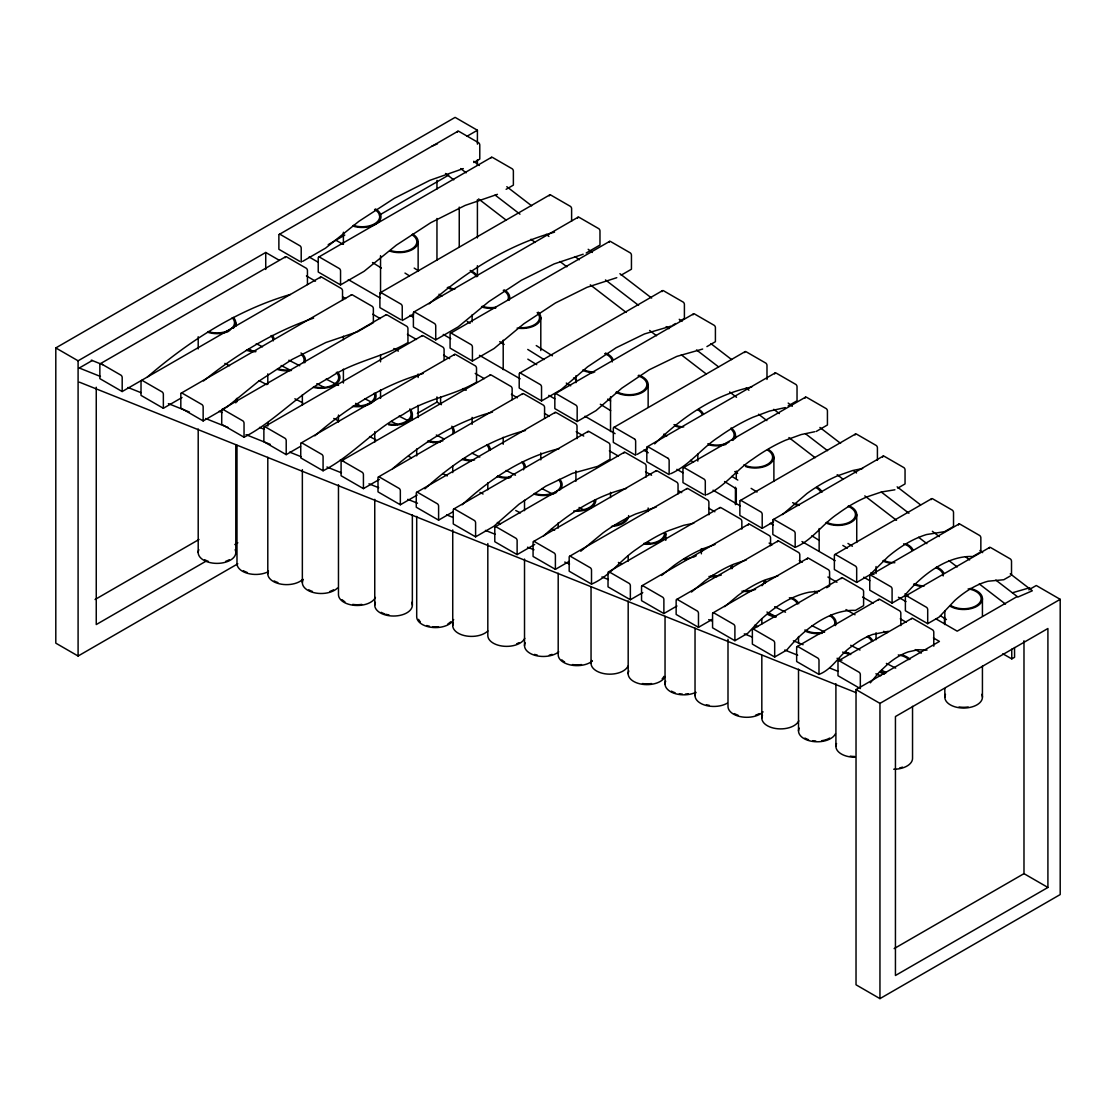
<?xml version="1.0" encoding="UTF-8"?>
<svg xmlns="http://www.w3.org/2000/svg" width="1116" height="1116" viewBox="0 0 1116 1116"><rect width="100%" height="100%" fill="white"/><g stroke="black" fill="none" stroke-linecap="round" stroke-linejoin="round"><path stroke-width="1.5" d="M870.327 682.839L879.338 672.055L888.866 663.155A69.192 39.953 -60 0 1 908.466 651.828L918.008 649.735L927.005 650.112M782.511 514.574L806.966 493.509A168.893 97.511 -60 0 1 837.711 475.765L852.666 470.534L862.626 468.525M654.673 443.861C681.681 417.621 714.226 394.645 751.71 387.043M462.205 504.753C489.771 479.294 522.288 457.309 559.242 448.646M424.945 488.822C453.71 462.624 487.399 440.123 525.483 430.483M580.752 551.234L603.045 532.848A191.255 110.428 -60 0 1 635.771 513.96L656.278 507.041M314.838 435.812C346.406 408.386 382.621 384.867 423.187 373.511M543.618 535.903C567.305 514.42 595.051 496.02 626.467 488.431M724.702 606.63L737.843 595.623A130.809 75.525 -60 0 1 764.878 580.013L778.033 575.828M429.13 303.845C465.581 272.109 507.543 244.976 554.526 232.156M226.339 407.535L258.131 381.63L292.001 359.491L325.872 342.514L357.664 331.717L373.372 322.65L373.372 308.602A2.065 1.186 60 0 0 372.325 306.384L352.503 294.945A2.065 1.2 60 0 0 351.149 295.21M691.488 592.038L705.326 580.627A144.927 83.672 -60 0 1 733.798 564.194L746.269 560.009M661.593 575.479L673.673 565.756A158.207 91.345 -60 0 1 703.429 548.584L715.035 544.496M147.424 376.971C189.246 340.924 237.011 310.095 290.355 294.457M392.637 468.72C421.667 443.582 454.965 421.862 492.463 412.097M203.517 380.933C236.592 354.442 273.364 331.843 313.624 318.116M227.315 332.066L229.896 330.28M237.82 563.803L78.092 656.027L55.8 643.151L55.8 347.927L455.119 117.375L477.411 130.251L477.411 144.145M279.307 234.388L457.881 131.283M55.8 347.927L78.092 360.803L265.734 252.467L279.293 260.293M466.893 136.319L477.411 130.251M78.622 368.378L92.335 360.468M100.287 363.732L285.543 256.778M328.202 244.655L344.774 235.085M379.412 215.095L448.702 175.086M302.645 261.367L325.537 248.143L358.892 221.331L394.422 198.243L429.953 180.29L463.307 168.6M473.798 162.545L479.782 159.086L479.782 145.038A2.065 1.186 60 0 0 478.736 142.82L458.913 131.381A2.065 1.2 60 0 0 457.448 132.232M318.646 257.099L491.472 157.328M122.188 391.535L122.188 377.501A2.065 1.186 60 0 0 121.142 375.283L101.319 363.844A2.065 1.2 60 0 0 99.854 364.681L99.854 378.645L122.188 391.535L320.627 277.033M340.547 284.901L340.547 270.867A2.065 1.186 60 0 0 339.501 268.649L319.692 257.196A2.065 1.2 60 0 0 318.227 258.047L318.227 272.011L340.547 284.901L364.095 271.314L396.375 245.115L430.762 222.698L465.149 205.414L497.429 194.337M506.12 189.315L513.374 185.13L513.374 171.083A2.065 1.186 60 0 0 512.328 168.865L492.505 157.426A2.065 1.2 60 0 0 491.096 157.858M181.252 393.125L351.47 294.847M163.355 408.289L163.355 394.255A2.065 1.186 60 0 0 162.308 392.037L142.485 380.598A2.065 1.2 60 0 0 141.021 381.435L141.021 395.399L163.355 408.289L182.02 397.519M380.333 292.713L549.714 194.923M222.14 409.419L386.038 314.796M203.154 420.927L203.154 406.88A2.065 1.186 60 0 0 202.108 404.662L182.285 393.223A2.065 1.2 60 0 0 180.82 394.074L180.82 408.038L203.154 420.927L224.888 408.372M413.827 312.048L578.074 217.215M413.771 313.847L402.234 320.515L402.234 306.468A2.065 1.186 60 0 0 401.188 304.25L381.365 292.81A2.065 1.2 60 0 0 379.9 293.661L379.9 307.625L400.742 319.65M244.041 437.221L244.041 423.173A2.065 1.186 60 0 0 242.995 420.955L223.186 409.516A2.065 1.2 60 0 0 221.721 410.367L221.721 424.331L244.041 437.221C275.164 421.29 298.293 393.683 329.597 377.696C353.646 361.249 383.304 357.176 407.94 342.598L407.94 328.564A2.065 1.186 60 0 0 406.88 326.346L387.071 314.893A2.065 1.2 60 0 0 385.648 315.34M264.311 426.814L422.183 335.665M435.728 339.85L435.728 325.816A2.065 1.186 60 0 0 434.682 323.598L414.859 312.145A2.065 1.2 60 0 0 413.394 312.996L413.394 326.96L435.728 339.85L458.104 326.932L488.78 301.669L521.465 280.228L554.15 263.92L583.18 254.211M586.193 252.983L599.976 245.032L599.976 230.984A2.065 1.186 60 0 0 598.929 228.766L579.106 217.327A2.065 1.2 60 0 0 577.642 218.164M450.515 333.224L609.545 241.419M301.18 442.982L454.617 354.4M286.212 454.63L286.212 440.583A2.065 1.186 60 0 0 285.166 438.365L265.343 426.926A2.065 1.2 60 0 0 263.878 427.763L263.878 441.727L286.212 454.63L300.553 446.344M472.417 361.04L472.417 346.992A2.065 1.186 60 0 0 471.37 344.774L451.548 333.335A2.065 1.2 60 0 0 450.083 334.172L450.083 348.136L472.417 361.04L494.081 348.527L523.781 323.821L555.419 302.98L587.072 287.286L616.771 277.689M621.166 275.15L631.447 269.221L631.447 255.173A2.065 1.186 60 0 0 630.387 252.955L610.578 241.516A2.065 1.2 60 0 0 609.113 242.367M95.055 599.501L198.983 539.502M417.37 413.422L436.956 402.109L441.406 404.69M323.082 470.785L323.082 456.751A2.065 1.186 60 0 0 322.036 454.533L302.213 443.094A2.065 1.2 60 0 0 300.748 443.931L300.748 457.895L323.082 470.785C352.377 455.886 373.679 429.381 403.169 414.413C425.754 398.817 453.542 395.845 476.518 382.202L476.518 368.154A2.065 1.186 60 0 0 475.472 365.936L455.663 354.497A2.065 1.2 60 0 0 454.198 355.348M341.524 460.824L490.245 374.962M519.638 373.135L662.499 290.648M206.209 561.069L96.255 624.555L96.255 387.224M234.82 544.552L237.834 542.808M378.436 476.964L522.679 393.683M363.425 488.627L363.425 474.593A2.065 1.186 60 0 0 362.379 472.375L342.556 460.936A2.065 1.2 60 0 0 341.091 461.773L341.091 475.737L363.425 488.627L379.342 479.448M541.539 400.937L541.539 386.903A2.065 1.186 60 0 0 540.493 384.685L520.67 373.232A2.065 1.2 60 0 0 519.205 374.083L519.205 388.047L541.539 400.937L560.999 389.707L587.686 366.745L616.116 347.76L644.532 333.921L671.218 326.067M672.683 325.23L675.612 323.528M680.007 320.99L684.401 318.465L684.401 304.417A2.065 1.186 60 0 0 683.355 302.199L663.532 290.76A2.065 1.2 60 0 0 662.067 291.597M555.252 393.697L693.51 313.875M416.686 492.323L555.112 412.418M400.337 504.767L400.337 490.733A2.065 1.186 60 0 0 399.291 488.515L379.468 477.062A2.065 1.2 60 0 0 378.003 477.913L378.003 491.877L400.337 504.767L417.175 495.044M577.167 421.513L577.167 407.466A2.065 1.186 60 0 0 576.107 405.248L556.298 393.809A2.065 1.2 60 0 0 554.833 394.645L554.833 408.609L577.167 421.513L596 410.632L621.821 388.173L649.331 369.717L676.84 356.395L702.662 349.057M706.916 346.602L715.412 341.691L715.412 327.644A2.065 1.186 60 0 0 714.366 325.426L694.543 313.987A2.065 1.2 60 0 0 693.078 314.824M453.696 509.035L588.076 431.446M438.602 520.14L438.602 506.092A2.065 1.186 60 0 0 437.542 503.874L417.733 492.435A2.065 1.2 60 0 0 416.268 493.272L416.268 507.236L438.602 520.14L453.096 511.756M613.744 427.47L745.083 351.638M475.597 536.838L475.597 522.804A2.065 1.186 60 0 0 474.551 520.572L454.728 509.133A2.065 1.2 60 0 0 453.263 509.984L453.263 523.948L475.597 536.838L493.9 526.264L518.996 504.223L545.738 486.213L572.48 473.337L597.576 466.404L609.978 459.248L609.978 445.214A2.065 1.186 60 0 0 608.931 442.996L589.109 431.543A2.065 1.2 60 0 0 587.644 432.394M495.225 526.808L624.235 452.315M647.238 446.805L775.132 372.981M637.138 454.407L647.573 448.395M533.49 541.539L656.138 470.743M517.126 554.61L517.126 540.562A2.065 1.186 60 0 0 516.08 538.344L496.257 526.905A2.065 1.2 60 0 0 494.793 527.756L494.793 541.72L517.126 554.61L534.704 544.469M670.59 473.77C689.548 465.456 701.629 447.948 718.83 436.942A207.883 120.026 -60 0 1 752.965 417.245L769.552 411.065L785.232 407.591M788.175 405.889L797.033 400.784L797.033 386.736A2.065 1.186 60 0 0 795.987 384.518L776.164 373.079A2.065 1.2 60 0 0 774.699 373.916M683.397 467.688L805.529 397.17M569.606 556.298L686.968 488.543M555.391 569.355L555.391 555.308A2.065 1.186 60 0 0 554.345 553.09L534.522 541.651A2.065 1.2 60 0 0 533.071 542.488L533.071 556.452L555.391 569.355L569.313 561.306M706.693 494.695C724.926 486.757 736.267 469.71 752.756 459.108A189.65 109.494 -60 0 1 785.343 440.29L801.19 434.556L814.694 431.725M816.159 431.487L827.43 424.987L827.43 410.939A2.065 1.186 60 0 0 826.37 408.721L806.561 397.282A2.065 1.2 60 0 0 805.096 398.119M608.457 571.936L719.946 507.571M591.508 584.114L591.508 570.067A2.065 1.186 60 0 0 590.462 567.849L570.639 556.41A2.065 1.2 60 0 0 569.174 557.247L569.174 571.211L591.508 584.114C609.768 576.456 620.845 559.423 637.11 548.793A175.226 101.165 -60 0 1 668.428 530.714L683.662 525.329L693.817 523.223M740.299 500.526L855.512 434.012M641.979 585.747L748.655 524.157M630.359 599.752L630.359 585.705A2.065 1.186 60 0 0 629.312 583.487L609.489 572.048A2.065 1.2 60 0 0 608.025 572.885L608.025 586.863L630.359 599.752L642.774 592.568M773.262 519.568L883.147 456.123M762.2 528.342L762.2 514.295A2.065 1.186 60 0 0 761.154 512.077L741.331 500.638A2.065 1.2 60 0 0 739.866 501.475L739.866 515.452L762.2 528.342L773.611 521.744M676.575 599.529L777.894 541.037M663.88 613.549L663.88 599.501A2.065 1.186 60 0 0 662.834 597.283L643.011 585.844A2.065 1.2 60 0 0 641.547 586.695L641.547 600.659L663.88 613.549L676.952 606.002M795.164 547.37L795.164 533.322A2.065 1.186 60 0 0 794.118 531.104L774.295 519.665A2.065 1.2 60 0 0 772.83 520.516L772.83 534.48L795.164 547.37C812.448 540.228 822.548 523.822 837.865 513.737A153.687 88.736 -60 0 1 867.174 496.815L881.445 491.989L894.906 489.785M897.808 488.111L905.048 483.939L905.048 469.892A2.065 1.186 60 0 0 903.988 467.674L884.179 456.235A2.065 1.2 60 0 0 882.714 457.072M712.985 612.893L807.663 558.223M698.476 627.332L698.476 613.298A2.065 1.186 60 0 0 697.43 611.08L677.607 599.627A2.065 1.2 60 0 0 676.143 600.478L676.143 614.442L698.476 627.332L712.287 619.366M834.782 554.61L931.623 498.713M752.784 629.201L841.701 577.879M734.9 640.696L734.9 626.648A2.065 1.186 60 0 0 733.84 624.43L714.031 612.991A2.065 1.2 60 0 0 712.566 613.842L712.566 627.806L734.9 640.696L747.79 633.246L759.396 620.97A113.944 65.788 -60 0 1 809.226 592.205L819.409 591.131M826.663 587.714L829.579 586.04L829.579 571.992A2.065 1.186 60 0 0 828.518 569.774L808.709 558.335A2.065 1.2 60 0 0 807.245 559.172M856.683 582.413L856.683 568.379A2.065 1.186 60 0 0 855.637 566.161L835.828 554.708A2.065 1.2 60 0 0 834.363 555.559L834.363 569.523L856.683 582.413L869.88 574.796L887.959 556.8A119.328 68.885 -60 0 1 926.503 534.55L944.582 531.662L953.524 526.515L953.524 512.467A2.065 1.186 60 0 0 952.464 510.249L932.655 498.81A2.065 1.2 60 0 0 931.19 499.647M870.187 575.284L958.951 524.032M774.685 657.017L774.685 642.969A2.065 1.186 60 0 0 773.639 640.751L753.83 629.312A2.065 1.2 60 0 0 752.365 630.149L752.365 644.113L774.685 657.017L786.808 650.014A101.082 58.353 -60 0 1 855.4 610.41L863.603 605.681L863.603 591.633A2.065 1.186 60 0 0 862.556 589.415L842.733 577.976A2.065 1.2 60 0 0 841.283 578.604M797.089 646.61L878.92 599.362M892.089 603.1L892.089 589.053A2.065 1.186 60 0 0 891.042 586.835L871.219 575.396A2.065 1.2 60 0 0 869.755 576.233L869.755 590.197L892.089 603.1L904.183 596.111A100.789 58.185 -60 0 1 972.664 556.563L980.852 551.848L980.852 537.8A2.065 1.186 60 0 0 979.806 535.582L959.983 524.143A2.065 1.2 60 0 0 958.518 524.98M905.801 595.86L989.613 547.468M838.423 660.812L911.884 618.39M818.991 674.413L818.991 660.365A2.065 1.186 60 0 0 817.944 658.147L798.121 646.708A2.065 1.2 60 0 0 796.657 647.559L796.657 661.523L818.991 674.413C832.662 669.14 839.065 655.134 850.783 647.071A85.625 49.439 -60 0 1 872.628 634.46L888.35 631.321M927.703 623.663L927.703 609.615A2.065 1.186 60 0 0 926.657 607.397L906.848 595.958A2.065 1.2 60 0 0 905.383 596.809L905.383 610.773L927.703 623.663L939.128 617.064L954.78 600.478A89.964 51.936 -60 0 1 988.134 581.213L1003.786 579.734L1010.231 576.023M1028.812 589.82L1036.276 585.509L1060.2 599.334L1060.2 894.558L879.952 998.625L856.028 984.8L856.028 689.576L939.435 641.421L933.408 637.947M1016.885 596.711L957.207 631.168L936.115 618.975M856.028 689.576L879.952 703.387L1060.2 599.334M1002.824 653.795L1011.793 658.886L1014.583 657.282L1014.528 647.559M894.153 948.6L1023.986 873.647L1047.91 887.457L1047.91 628.503L895.437 716.542L895.437 975.496L1047.91 887.457M431.697 146.294L437.472 143.797M1012.449 592.763L1029.761 587.741M91.289 360.147L102.616 364.667M219.099 411.232L222.335 412.529M259.54 427.4L264.394 429.339M340.422 459.736L343.658 461.034M497.345 522.469L500.582 523.767M754.555 625.295L757.792 626.592M793.378 640.821L803.088 644.699M837.056 658.273L841.91 660.226M875.893 673.799L880.747 675.738M79.403 368.057L100.44 376.469M127.935 387.461L140.881 392.637M168.376 403.629L189.413 412.041M205.581 418.5L228.236 427.554M246.022 434.668L270.295 444.377M289.7 452.133L301.027 456.667M326.918 467.004L341.468 472.835M368.978 483.828L378.687 487.706M407.8 499.34L417.51 503.218M446.623 514.867L453.096 517.447M485.446 530.393L495.155 534.271M527.505 547.203L533.978 549.783M564.724 562.073L569.565 564.012M601.929 576.944L608.401 579.539M708.702 619.631L711.924 620.928M744.288 633.86L752.379 637.096M784.729 650.028L797.675 655.204M830.025 668.135L838.116 671.372M79.403 382.16L855.902 692.59M224.86 363.384L229.533 365.741M259.079 380.695L266.864 384.629M294.861 398.789L302.645 402.723M333.754 418.458L338.413 420.816M369.522 436.551L375.743 439.704M408.414 456.221L411.525 457.797M442.634 473.533L447.307 475.904M479.964 492.421L483.075 493.997M515.745 510.514L520.405 512.886M551.527 528.621L554.638 530.198M618.404 562.45L621.514 564.026M256.275 343.672L262.483 346.825M288.877 360.217L299.73 365.727M326.123 379.105L338.539 385.411M364.918 398.803L371.126 401.941M399.068 416.129L408.372 420.844M436.314 435.017L444.07 438.965M471.998 453.138L479.768 457.072M506.148 470.464L515.466 475.193M541.846 488.571L552.713 494.081M579.092 507.473L583.752 509.831M647.378 542.125L650.489 543.701M712.566 575.2L715.663 576.777M774.643 606.699L785.511 612.21M811.89 625.602L824.305 631.893M850.685 645.285L860.004 650.014M886.383 663.406L895.702 668.121M248.561 349.001L253.22 351.359M281.148 365.532L290.467 370.261M316.846 383.653L324.603 387.587M355.641 403.336L361.849 406.489M391.339 421.457L397.547 424.596M430.148 441.141L433.245 442.717M464.284 458.467L467.395 460.043M498.434 475.793L501.53 477.369M766.929 612.028L776.234 616.757M846.067 652.19L850.727 654.548M881.766 670.298L886.425 672.669M335.484 239.996L342.919 244.223M309.132 257.001L318.172 262.218M348.318 279.614L379.956 297.888M410.102 315.298L413.115 317.042M443.261 334.437L450.794 338.79M479.434 355.32L520.126 378.812M548.765 395.343L554.792 398.83M584.937 416.24L615.083 433.636M643.723 450.166L648.243 452.775M676.882 469.32L682.908 472.793M713.054 490.203L740.173 505.855M770.319 523.264L773.332 525.008M801.972 541.539L835.131 560.678M863.77 577.209L869.796 580.697M898.436 597.227L905.969 601.58M299.716 261.325L278.874 249.3L278.874 235.337A2.065 1.2 60 0 1 280.339 234.486L300.162 245.925A2.065 1.186 60 0 1 301.208 248.143L301.208 262.19M703.805 494.625L682.964 482.6L682.964 468.636A2.065 1.2 60 0 1 684.429 467.785L704.252 479.224A2.065 1.186 60 0 1 705.298 481.442L705.298 495.49M306.426 275.959L315.465 281.176M342.598 296.842L345.611 298.586M372.744 314.252L380.277 318.59M407.396 334.256L416.449 339.487M443.568 355.139L449.609 358.627M475.221 373.414L484.274 378.631M511.393 394.297L517.419 397.784M544.552 413.45L549.072 416.059M576.205 431.711L583.738 436.063M609.364 450.864L618.404 456.081M645.536 471.747L651.563 475.221M678.695 490.887L681.709 492.63M708.841 508.296L714.868 511.77M769.119 543.101L772.133 544.831M799.265 560.497L802.278 562.241M827.905 577.028L836.944 582.259M862.57 597.046L873.117 603.142M900.249 618.808L906.276 622.282M393.836 348.513L398.356 351.121M463.168 388.535L466.181 390.279M814.345 591.285L817.358 593.028M845.984 609.559L855.037 614.776M883.663 631.321L886.69 633.051M915.315 649.582L921.342 653.069M858.832 687.749L837.99 675.724L837.99 661.76A2.065 1.2 60 0 1 839.455 660.909L859.278 672.348A2.065 1.186 60 0 1 860.324 674.566L860.324 688.614M404.982 273.071L409.419 275.833M439.007 294.233L441.964 296.075M527.756 349.434L544.036 359.561M573.61 377.961L576.567 379.803M607.634 399.123L610.591 400.965M663.853 434.082L666.81 435.924M731.901 476.406L737.815 480.089M751.124 488.376L757.039 492.044M842.845 545.417L847.281 548.179M372.507 262.539L381.379 268.063M467.172 321.422L470.129 323.263M499.717 341.663L504.153 344.425M527.826 359.157L536.698 364.667M566.286 383.067L570.722 385.829M600.31 404.229L610.661 410.674M690.539 460.364L693.496 462.205M724.563 481.526L736.393 488.878M811.848 535.806L819.242 540.409M871.01 572.606L873.967 574.447M905.034 593.768L907.992 595.609M940.537 615.851L946.452 619.533M414.189 268.091L418.598 270.895M536.238 345.555L552.406 355.823M734.747 471.566L737.69 473.435M847.965 543.436L852.373 546.24M473.714 161.262L479.238 165.503M506.817 186.707L531.648 205.804M588.188 249.286L592.331 252.467M619.91 273.685L651.646 298.07M679.226 319.288L681.988 321.408M710.948 343.672L731.636 359.589M788.189 403.071L792.318 406.252M819.911 427.47L840.599 443.373M897.152 486.855L920.602 504.892M979.904 550.495L982.666 552.615M1010.245 573.819L1032.314 590.796L1017.89 597.046L995.821 580.083M460.657 168.572L466.181 172.813M495.141 195.091L519.972 214.174M546.17 234.332L548.933 236.453M575.145 256.596L579.274 259.777M605.486 279.935L638.589 305.393M666.168 326.597L668.93 328.718M696.524 349.936L718.578 366.899M746.172 388.117L748.934 390.237M773.751 409.321L779.275 413.562M805.473 433.719L827.542 450.683M853.754 470.84L856.516 472.961M881.333 492.044L908.926 513.262M932.376 531.3L939.267 536.601M965.48 556.745L969.609 559.925M445.493 173.482L453.766 179.843M478.597 198.941L506.176 220.145M531.007 239.243L535.136 242.423M559.967 261.507L566.872 266.808M590.308 284.845L626.174 312.424M649.624 330.448L656.515 335.749M681.346 354.846L706.177 373.93M729.613 391.967L736.518 397.268M758.587 414.231L766.859 420.593M788.928 437.57L815.126 457.713M837.195 474.691L842.72 478.931M864.788 495.895L896.511 520.293M918.58 537.27L926.852 543.631M948.921 560.595L957.193 566.956M979.262 583.933L1005.474 604.077M1011.724 649.177L1011.793 658.886M1023.986 640.765L1023.986 873.647M1011.514 575.27L1011.514 561.236A2.065 1.186 60 0 0 1010.468 559.018L990.659 547.565A2.065 1.2 60 0 0 989.195 548.416M982.429 598.65L982.429 615.934M982.429 666.071L982.429 697.193M944.833 610.745L944.833 624.569M944.833 688.544L944.833 697.193M944.485 617.176L944.485 624.053M933.785 646.206L933.785 632.158A2.065 1.186 60 0 0 932.739 629.94L912.916 618.501A2.065 1.2 60 0 0 911.563 618.752M912.539 706.33L912.539 758.378A18.805 10.853 0 0 1 893.735 769.231M900.821 625.602L900.821 613.13A2.065 1.186 60 0 0 899.775 610.912L879.952 599.459A2.065 1.2 60 0 0 878.487 600.31M879.952 703.387L879.952 998.625M877.413 460.266L877.413 447.781A2.065 1.186 60 0 0 876.367 445.563L856.544 434.124A2.065 1.2 60 0 0 855.079 434.961M876.046 566.551L876.046 573.512M876.046 632.758L876.046 639.733M856.739 514.574L856.739 542.474M835.912 683.759L835.912 746.367M819.144 528.524L819.144 551.178M799.795 562.604L799.795 554.805A2.065 1.186 60 0 0 798.749 552.587L778.926 541.134A2.065 1.2 60 0 0 777.475 541.776M798.512 636.511L798.512 643.388M798.512 669.126L798.512 730.924M773.89 457.183L773.89 481.456M770.556 545.724L770.556 537.912A2.065 1.186 60 0 0 769.51 535.694L749.687 524.255A2.065 1.2 60 0 0 748.222 525.106M766.985 379.44L766.985 365.406A2.065 1.186 60 0 0 765.939 363.188L746.116 351.749A2.065 1.2 60 0 0 744.651 352.586M761.823 618.71L761.823 623.942M761.823 655.301L761.823 718.034M741.847 529.137L741.847 521.339A2.065 1.186 60 0 0 740.787 519.121L720.978 507.682A2.065 1.2 60 0 0 719.527 508.31M736.281 471.05L736.281 477.983M736.281 488.39L736.281 503.986M735.43 434.975L735.43 438.462M735.43 487.232L735.43 504.655M727.995 639.259L727.995 706.442A18.805 10.853 0 0 0 741.931 716.932A18.805 10.853 0 0 0 763.079 711.869M708.883 514.783L708.883 502.312A2.065 1.186 60 0 0 707.823 500.094L688.014 488.641A2.065 1.2 60 0 0 686.563 489.282M701.35 550.355L701.35 553.829M697.835 454.142L697.835 461.103M695.031 628.168L695.031 695.589M678.04 493.858L678.04 484.497A2.065 1.186 60 0 0 676.994 482.279L657.171 470.84A2.065 1.2 60 0 0 655.72 471.468M665.778 540.367L665.778 533.434A18.805 10.853 0 0 1 643.709 544.134M665.038 616.311L665.038 683.996M648.145 384.588L648.145 407.173M648.145 507.989L648.145 511.463M646.136 477.006L646.136 466.083A2.065 1.186 60 0 0 645.09 463.865L625.267 452.426A2.065 1.2 60 0 0 623.802 453.263M628.182 555.963L628.182 561.167M628.182 601.008L628.182 673.785M610.536 396.752L610.536 431.515M610.536 492.351L610.536 497.569M591.048 586.849L591.048 663.322M577.014 438.658L577.014 426.173A2.065 1.186 60 0 0 575.968 423.954L556.145 412.515A2.065 1.2 60 0 0 554.68 413.366M575.926 375.757L575.926 382.676M575.926 470.868L575.926 481.247M571.615 221.163L571.615 208.678A2.065 1.186 60 0 0 570.555 206.46L550.746 195.021A2.065 1.2 60 0 0 549.281 195.872M558.195 522.874L558.195 528.077M558.195 573.206L558.195 654.785A18.805 10.853 0 0 0 571.336 665.136A18.805 10.853 0 0 0 592.387 661.021M544.58 418.374L544.58 407.452A2.065 1.186 60 0 0 543.534 405.234L523.711 393.795A2.065 1.2 60 0 0 522.26 394.422M540.8 317.6L540.8 350.564M540.8 452.929L540.8 459.862M524.52 500.261L524.52 510.64M524.52 559.088L524.52 645.62M512.146 399.654L512.146 388.731A2.065 1.186 60 0 0 511.1 386.513L491.277 375.06A2.065 1.2 60 0 0 489.868 375.506M503.204 340.157L503.204 369.647M503.204 437.305L503.204 444.252M487.818 482.81L487.818 489.757M487.818 543.548L487.818 635.52A18.805 10.853 0 0 0 504.167 646.276A18.805 10.853 0 0 0 524.771 638.324M477.411 159.769L477.411 164.987M477.411 199.708L477.411 237.917M477.411 265.706L477.411 276.126M472.11 314.893L472.11 321.854M472.11 417.384L472.11 424.331M459.248 207.116L459.248 246.957M452.733 465.637L452.733 472.598M452.733 529.947L452.733 625.546M444.084 360.356L444.084 349.434A2.065 1.186 60 0 0 443.038 347.216L423.229 335.776A2.065 1.2 60 0 0 421.764 336.404M440.597 397.087L440.597 404.006M436.956 180.387L436.956 189.05M436.956 218.499L436.956 260.07M436.956 396.919L436.956 402.109M418.137 241.754L418.137 271.341M418.137 374.013L418.137 377.501M418.137 405.331L418.137 417.524M416.7 448.953L416.7 455.872M416.7 516.415L416.7 616.743A18.805 10.853 0 0 0 433.05 627.499A18.805 10.853 0 0 0 453.654 619.547M412.348 414.357L412.348 419.56M412.348 514.964L412.348 605.165M380.542 255.676L380.542 293.968M380.542 354.874L380.542 361.835M380.542 389.679L380.542 398.384M374.753 431.697L374.753 442.103M374.753 499.354L374.753 605.165M343.393 232.24L343.393 244.362M343.393 336.223L343.393 339.683M343.393 369.145L343.393 383.011M342.528 300.162L342.528 290.802A2.065 1.186 60 0 0 341.482 288.584L321.673 277.145A2.065 1.2 60 0 0 320.208 277.982M338.469 415.04L338.469 422.015M338.469 484.776L338.469 594.633A18.805 10.853 0 0 0 354.804 605.388A18.805 10.853 0 0 0 375.422 597.437M307.444 284.58L307.444 270.546A2.065 1.186 60 0 0 306.398 268.328L286.575 256.875A2.065 1.2 60 0 0 285.11 257.726M302.352 394.855L302.352 405.289M302.352 469.627L302.352 582.65M267.798 373.874L267.798 384.309M267.798 422.545L267.798 426.033M267.798 457.323L267.798 573.791M265.734 252.467L265.734 269.458M236.983 398.286L236.983 401.76M236.983 445.27L236.983 563.594A18.805 10.853 0 0 0 247.836 573.429A18.805 10.853 0 0 0 267.868 571.908M235.797 322.817L235.797 326.304M235.797 399.389L235.797 402.862M235.797 444.628L235.797 552.532M198.202 336.739L198.202 348.917M198.202 428.976L198.202 552.532M78.092 360.803L78.092 656.027M981.787 694.375A18.805 10.853 0 0 1 963.624 708.046A18.805 10.853 0 0 1 945.475 694.375M968.158 706.958A17.521 10.114 0 0 1 959.09 706.958M970.055 588.439A18.805 10.853 0 0 1 979.485 604.481A18.805 10.853 0 0 1 950.33 606.323M968.158 588.871A17.521 10.114 0 0 1 978.802 603.7A17.521 10.114 0 0 1 951.237 605.793M920.812 586.416A18.805 10.853 0 0 1 913.599 584.254M936.463 567.04A18.805 10.853 0 0 1 943.843 573.122M924.16 586.012A17.521 10.114 0 0 1 914.423 583.682M935.724 567.653A17.521 10.114 0 0 1 943.201 575.94M889.982 563.092A18.805 10.853 0 0 1 882.756 560.916M905.62 543.715A18.805 10.853 0 0 1 913 549.797M894.851 562.715A17.521 10.114 0 0 1 883.579 560.358M903.597 543.841A17.521 10.114 0 0 1 911.772 549.993M848.718 505.688A18.805 10.853 0 0 1 852.861 521.186A18.805 10.853 0 0 1 825.854 522.888M847.993 506.287A17.521 10.114 0 0 1 851.843 520.74A17.521 10.114 0 0 1 826.677 522.33M799.042 505.422A18.805 10.853 0 0 1 794.508 504.334M817.205 487.26A18.805 10.853 0 0 1 822.073 492.128M799.377 504.697A17.521 10.114 0 0 1 792.653 502.674M816.298 487.776A17.521 10.114 0 0 1 820.832 492.309M768.38 449.511A18.805 10.853 0 0 1 769.998 463.782A18.805 10.853 0 0 1 745.683 466.586M767.473 450.027A17.521 10.114 0 0 1 768.003 464.019A17.521 10.114 0 0 1 743.828 464.926M731.036 428A18.805 10.853 0 0 1 732.919 440.401M726.028 444.377A18.805 10.853 0 0 1 708.688 444.81M731.803 429.925A17.521 10.114 0 0 1 731.803 440.039M729.027 442.131A17.521 10.114 0 0 1 707.879 443.736M680.397 427.358A18.805 10.853 0 0 1 675.864 426.27M698.56 409.195A18.805 10.853 0 0 1 703.415 414.064M683.745 426.94A17.521 10.114 0 0 1 673.994 424.61M697.653 409.712A17.521 10.114 0 0 1 702.187 414.245M638.743 375.185A18.805 10.853 0 0 1 644.253 391.186A18.805 10.853 0 0 1 616.046 392.26M638.101 375.827A17.521 10.114 0 0 1 643.235 390.74A17.521 10.114 0 0 1 616.953 391.73M593.098 372.73A18.805 10.853 0 0 1 582.65 370.233M605.514 353.033A18.805 10.853 0 0 1 612.893 359.115M594.73 372.033A17.521 10.114 0 0 1 583.473 369.675M604.774 353.632A17.521 10.114 0 0 1 612.252 361.919M538.275 312.173A18.805 10.853 0 0 1 536.908 324.212A18.805 10.853 0 0 1 517.126 328.09M537.173 312.55A17.521 10.114 0 0 1 536.35 323.403A17.521 10.114 0 0 1 518.954 327.56M504.195 289.853A18.805 10.853 0 0 1 509.063 300.344M495.769 308.016A18.805 10.853 0 0 1 481.512 306.928M503.288 290.383A17.521 10.114 0 0 1 507.822 300.148M495.434 307.305A17.521 10.114 0 0 1 482.14 306.286M452.97 289.532A18.805 10.853 0 0 1 447.307 287.649M470.171 270.449A18.805 10.853 0 0 1 477.55 276.531M454.868 289.114A17.521 10.114 0 0 1 448.13 287.091M471.789 272.192A17.521 10.114 0 0 1 476.323 276.726M412.627 234.081A18.805 10.853 0 0 1 414.245 248.366A18.805 10.853 0 0 1 389.93 251.156M411.72 234.611A17.521 10.114 0 0 1 413.227 247.919A17.521 10.114 0 0 1 390.572 250.514M375.478 208.957A18.805 10.853 0 0 1 377.096 223.242A18.805 10.853 0 0 1 352.796 226.032M374.571 209.487A17.521 10.114 0 0 1 376.092 222.795A17.521 10.114 0 0 1 353.437 225.39M902.495 767.138A17.521 10.114 0 0 1 899.733 767.892M884.346 674.106A18.805 10.853 0 0 1 880.454 672.376M903.137 655.301A18.805 10.853 0 0 1 910.014 659.277M884.988 673.464A17.521 10.114 0 0 1 881.347 671.846M898.268 654.939A17.521 10.114 0 0 1 908.912 659.64M854.717 757.22A18.805 10.853 0 0 1 836.554 743.563M854.717 756.481A17.521 10.114 0 0 1 850.183 756.132M849.848 654.255A18.805 10.853 0 0 1 842.636 652.079M868.011 636.092A18.805 10.853 0 0 1 872.879 640.961M850.183 653.544A17.521 10.114 0 0 1 845.956 652.525M867.104 636.622A17.521 10.114 0 0 1 871.638 641.156M835.466 733.742A18.805 10.853 0 0 1 812.434 741.415A18.805 10.853 0 0 1 799.154 728.12M829.69 738.081A17.521 10.114 0 0 1 821.836 740.703M815.782 741.01A17.521 10.114 0 0 1 812.769 740.703M808.542 739.685A17.521 10.114 0 0 1 804.915 738.081M830.597 615.111A18.805 10.853 0 0 1 835.466 625.588M822.171 633.26A18.805 10.853 0 0 1 805.222 631.098M829.69 615.627A17.521 10.114 0 0 1 834.224 625.406M824.71 631.949A17.521 10.114 0 0 1 804.915 629.94M798.777 720.852A18.805 10.853 0 0 1 775.746 728.525A18.805 10.853 0 0 1 762.465 715.23M775.746 616.995A18.805 10.853 0 0 1 767.32 614.191M791.397 597.618A18.805 10.853 0 0 1 798.777 603.7M776.08 616.283A17.521 10.114 0 0 1 768.227 613.66M789.375 597.758A17.521 10.114 0 0 1 797.535 603.895M759.187 713.598A17.521 10.114 0 0 1 755.56 715.203M738.039 715.203A17.521 10.114 0 0 1 734.412 713.598M765.604 580.669A18.805 10.853 0 0 1 764.962 583.487M751.668 591.159A18.805 10.853 0 0 1 741.931 591.159M764.32 580.669A17.521 10.114 0 0 1 761.963 585.733M755.56 589.429A17.521 10.114 0 0 1 743.758 590.629M727.13 703.261A18.805 10.853 0 0 1 704.433 704.991A18.805 10.853 0 0 1 695.673 692.785M709.302 705.354A17.521 10.114 0 0 1 706.428 704.754M732.626 565.938A18.805 10.853 0 0 1 731.984 568.741M717.1 576.623A18.805 10.853 0 0 1 708.967 576.428M731.357 565.938A17.521 10.114 0 0 1 730.757 568.56M721.243 575.103A17.521 10.114 0 0 1 710.794 575.898M695.924 692.297A18.805 10.853 0 0 1 673.743 693.148A18.805 10.853 0 0 1 665.68 681.178M688.377 693.761A17.521 10.114 0 0 1 685.364 694.068M682.308 694.068A17.521 10.114 0 0 1 679.309 693.761M675.082 692.743A17.521 10.114 0 0 1 671.455 691.139M702.634 548.626A18.805 10.853 0 0 1 701.992 551.43M688.698 559.102A18.805 10.853 0 0 1 683.843 559.479M701.35 548.626A17.521 10.114 0 0 1 700.764 551.234M696.231 555.768A17.521 10.114 0 0 1 692.59 557.386M691.25 557.791A17.521 10.114 0 0 1 683.843 558.739M665.136 676.589A18.805 10.853 0 0 1 642.119 684.261A18.805 10.853 0 0 1 628.824 670.967M663.908 676.394A17.521 10.114 0 0 1 662.151 678.835M651.521 683.55A17.521 10.114 0 0 1 642.453 683.55M664.494 533.434A17.521 10.114 0 0 1 643.932 543.394M628.001 666.126A18.805 10.853 0 0 1 604.984 673.799A18.805 10.853 0 0 1 591.689 660.505M628.643 515.592A18.805 10.853 0 0 1 611.484 526.403M626.76 518.201A17.521 10.114 0 0 1 614.372 525.357M581.52 664.564A17.521 10.114 0 0 1 572.452 664.564M564.598 661.941A17.521 10.114 0 0 1 561.822 659.849M595.791 500.303A18.805 10.853 0 0 1 573.722 510.989M594.507 500.303A17.521 10.114 0 0 1 576.986 510.417M558.725 651.842A18.805 10.853 0 0 1 535.373 655.455A18.805 10.853 0 0 1 525.162 642.802M552.071 654.381A17.521 10.114 0 0 1 549.309 655.12M537.326 655.12A17.521 10.114 0 0 1 534.564 654.381M559.604 479.266A18.805 10.853 0 0 1 559.604 490.119M556.605 492.365A18.805 10.853 0 0 1 533.922 494.081M558.488 479.629A17.521 10.114 0 0 1 555.698 491.835A17.521 10.114 0 0 1 534.564 493.439M518.996 642.663A17.521 10.114 0 0 1 516.666 643.806M509.886 477.885A18.805 10.853 0 0 1 497.22 476.602M522.902 461.773A18.805 10.853 0 0 1 525.413 467.199M521.786 462.136A17.521 10.114 0 0 1 523.53 469.808M511.156 476.964A17.521 10.114 0 0 1 497.862 475.96M487.818 630.972A18.805 10.853 0 0 1 464.34 635.576A18.805 10.853 0 0 1 453.375 622.742M471.538 460.852A18.805 10.853 0 0 1 462.136 459.401M487.818 444.573A18.805 10.853 0 0 1 490.343 449.999M474.579 459.959A17.521 10.114 0 0 1 462.777 458.76M486.715 444.935A17.521 10.114 0 0 1 489.059 449.999M450.669 621.793A17.521 10.114 0 0 1 447.893 623.9M438.546 626.704A17.521 10.114 0 0 1 432.45 626.704M429.52 626.243A17.521 10.114 0 0 1 426.744 625.504M420.327 621.793A17.521 10.114 0 0 1 418.584 619.366M440.374 442.131A18.805 10.853 0 0 1 427.554 441.49M451.785 426.228A18.805 10.853 0 0 1 454.296 431.655M452.426 429.032A17.521 10.114 0 0 1 452.426 434.264M442.913 440.82A17.521 10.114 0 0 1 428.098 440.82M411.706 602.361A18.805 10.853 0 0 1 393.543 616.032A18.805 10.853 0 0 1 375.395 602.361M389.01 614.944A17.521 10.114 0 0 1 386.15 614.33M384.797 613.926A17.521 10.114 0 0 1 381.17 612.321M409.837 408.93A18.805 10.853 0 0 1 408.47 420.955A18.805 10.853 0 0 1 388.689 424.833M410.465 411.734A17.521 10.114 0 0 1 389.01 424.122M361.793 604.398A17.521 10.114 0 0 1 352.726 604.398M344.872 601.775A17.521 10.114 0 0 1 342.096 599.683M375.422 393.055A18.805 10.853 0 0 1 352.405 406.35M374.181 393.237A17.521 10.114 0 0 1 354.218 405.819M337.437 588.076A18.805 10.853 0 0 1 313.959 592.68A18.805 10.853 0 0 1 302.994 579.846M333.544 589.806A17.521 10.114 0 0 1 329.918 591.41M312.396 591.41A17.521 10.114 0 0 1 308.769 589.806M337.437 372.046A18.805 10.853 0 0 1 335.009 384.797A18.805 10.853 0 0 1 313.205 387.308M336.321 372.409A17.521 10.114 0 0 1 334.075 384.309A17.521 10.114 0 0 1 313.749 386.638M302.868 579.218A18.805 10.853 0 0 1 279.405 583.808A18.805 10.853 0 0 1 268.44 570.974M277.842 582.538A17.521 10.114 0 0 1 274.201 580.934M300.985 352.991A18.805 10.853 0 0 1 304.752 362.784M291.457 370.456A18.805 10.853 0 0 1 277.2 369.368M301.766 354.916A17.521 10.114 0 0 1 303.51 362.588M291.123 369.745A17.521 10.114 0 0 1 277.842 368.726M247.027 572.355A17.521 10.114 0 0 1 243.4 570.736M255.773 351.721A18.805 10.853 0 0 1 246.385 350.271M272.053 335.442A18.805 10.853 0 0 1 273.936 338.05M255.773 350.982A17.521 10.114 0 0 1 247.027 349.629M270.951 335.804A17.521 10.114 0 0 1 273.294 340.868M235.155 549.714A18.805 10.853 0 0 1 216.992 563.385A18.805 10.853 0 0 1 198.843 549.714M229.38 559.674A17.521 10.114 0 0 1 225.753 561.292M208.232 561.292A17.521 10.114 0 0 1 204.605 559.674M233.272 317.39A18.805 10.853 0 0 1 233.272 328.244M226.395 332.219A18.805 10.853 0 0 1 207.604 332.219M232.17 317.767A17.521 10.114 0 0 1 229.38 329.973A17.521 10.114 0 0 1 208.232 331.578M634.599 439.02L614.776 427.567A2.065 1.2 60 0 0 613.312 428.418L613.312 442.382L635.646 455.272L635.646 441.239A2.065 1.186 60 0 0 634.599 439.02M668.093 458.355L648.284 446.916A2.065 1.2 60 0 0 646.82 447.753L646.82 461.717L669.14 474.621L669.14 460.573A2.065 1.186 60 0 0 668.093 458.355"/></g></svg>
